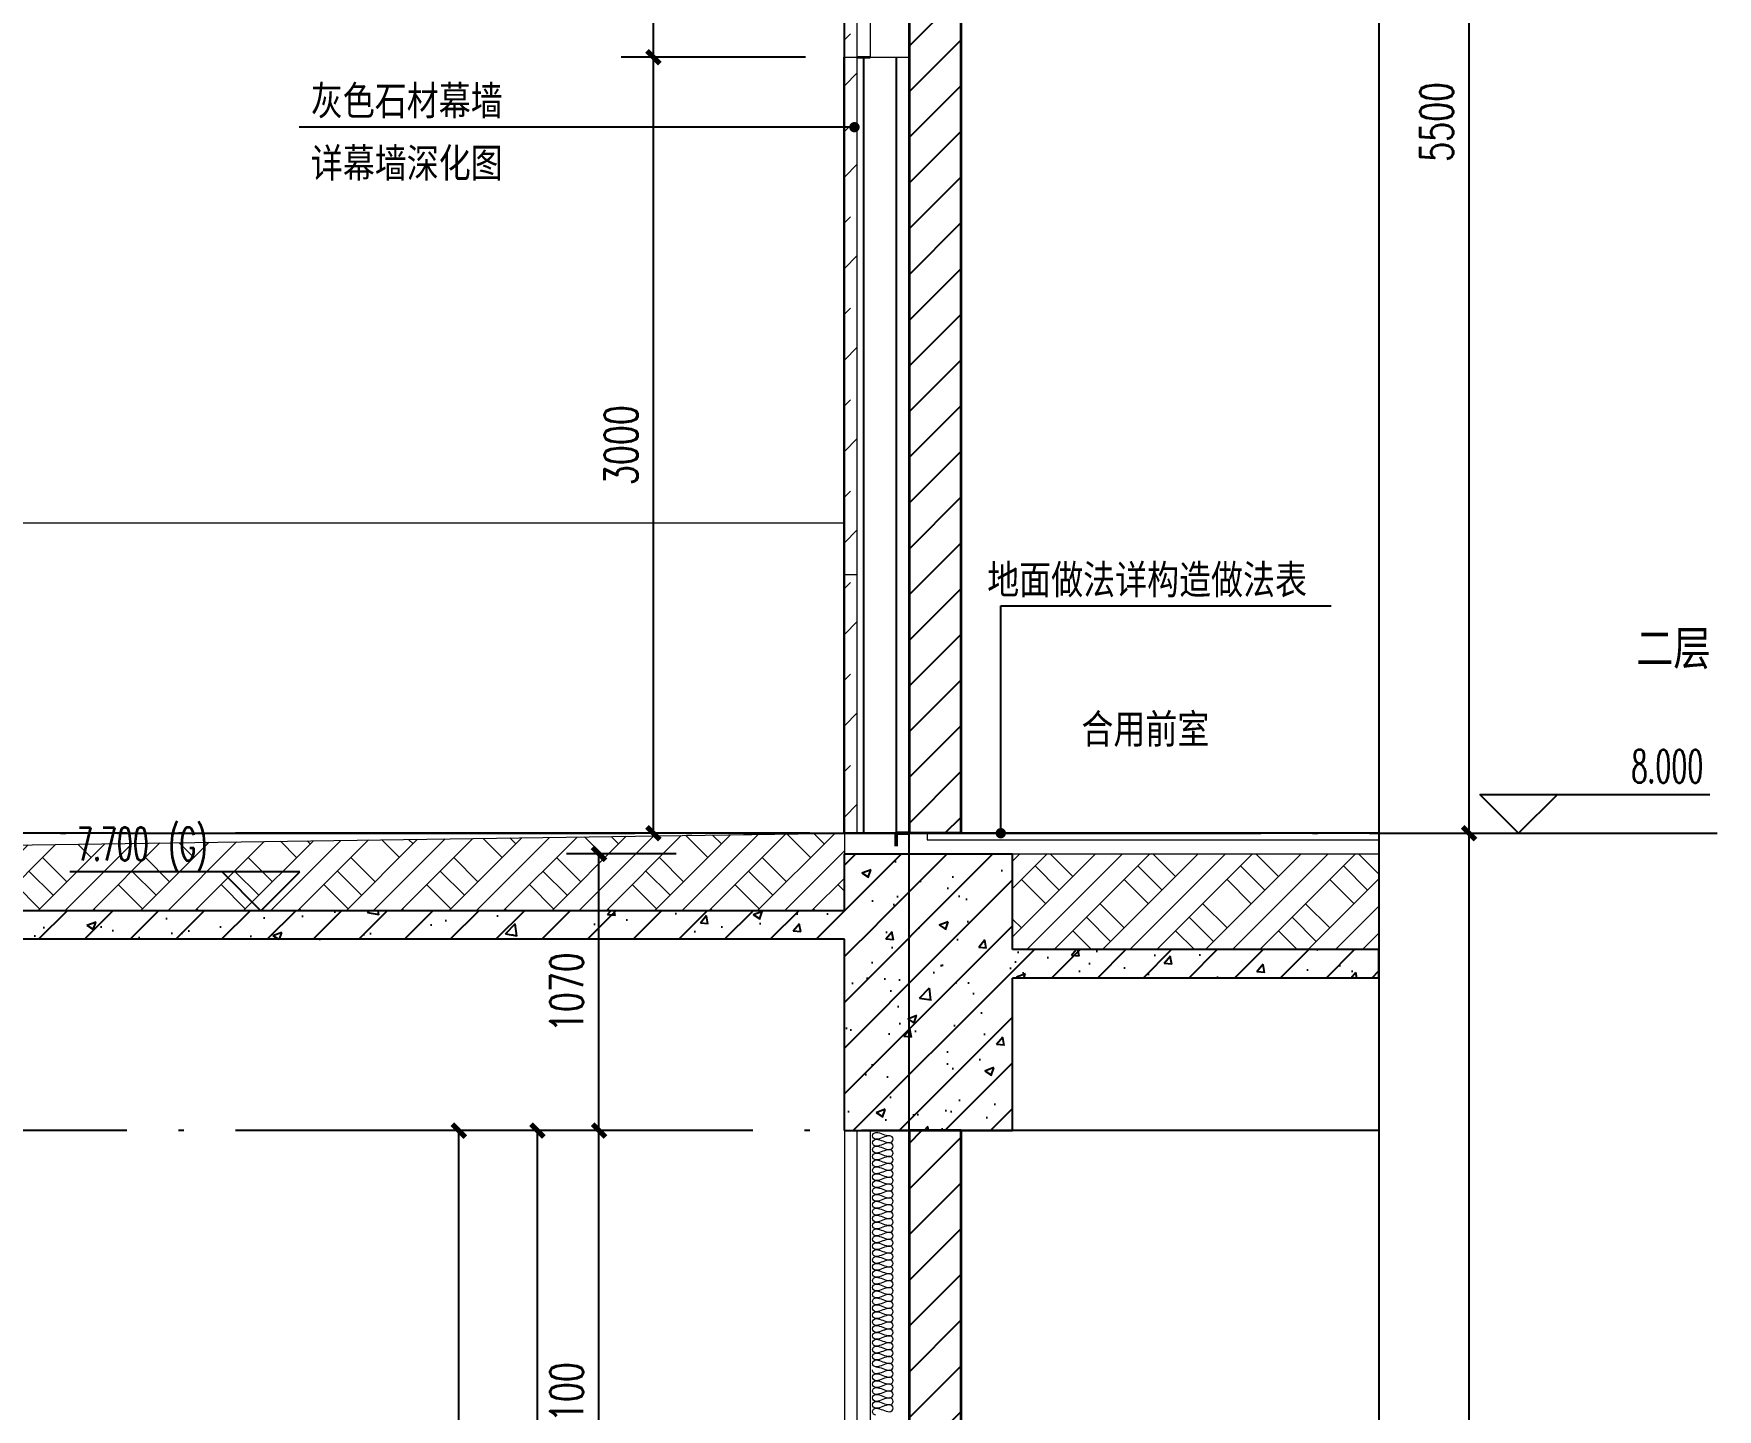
# Model space of a CAD drawing. Header units: millimetres. Extents: x 434053 to 1059003, y -2417481 to 936527.
# Drawn here: x 610168 to 616676, y -2246763 to -2241444 of the extents above; entities that cross this region are included whole.
import ezdxf

# ---------------------------------------------------------------- set-up
doc = ezdxf.new("R2010")
doc.units = ezdxf.units.MM
doc.header["$LTSCALE"] = 1000
doc.header["$MEASUREMENT"] = 0
doc.linetypes.add('DOTE', pattern=[2.42, 2, -0.2, 0.02, -0.2])
doc.layers.get('Defpoints').update_dxf_attribs({"color": 6})
for name, color, linetype in [('A-ANNO-DIMS', 3, 'Continuous'), ('A-AXIS', 16, 'DOTE'), ('A-DOOR', 2, 'Continuous'), ('A-WALL-PATT', 8, 'Continuous'), ('AXIS', 3, 'Continuous'), ('DIM_ELEV', 3, 'Continuous'), ('DIM_LEAD', 3, 'Continuous'), ('DOTE', 16, 'DOTE'), ('HZHZNEWPLOTLAYER#@$TT', 7, 'Continuous'), ('PUB_DIM', 83, 'Continuous'), ('PUB_HATCH', 8, 'Continuous'), ('PUB_TEXT', 7, 'Continuous'), ('WALL', 5, 'Continuous')]:
    doc.layers.add(name, color=color, linetype=linetype)
for name, color, linetype, lineweight in [('A-ANNO-TEXT', 7, 'Continuous', 25), ('A-DETL-0001', 4, 'Continuous', 15), ('A-DOOR-PROJ', 1, 'Continuous', 25), ('A-FLOR', 4, 'Continuous', 50), ('A-WALL', 5, 'Continuous', 35), ('A-WALL-PROJ', 3, 'Continuous', 25), ('Detail Items', 7, 'Continuous', 15)]:
    doc.layers.add(name, color=color, linetype=linetype, lineweight=lineweight)
doc.styles.add('_TCH_DIM', font='SIMPLEX.shx', dxfattribs={"width": 0.8, "height": 3, "bigfont": 'GBCBIG.shx'})
doc.styles.add('_TCH_DIM_T3', font='SIMPLEX', dxfattribs={"width": 0.705882, "bigfont": 'GBCBIG'})
doc.styles.add('TITXV', font='', dxfattribs={"width": 0.8})
doc.styles.add('宋体', font='', dxfattribs={"width": 0.8})
doc.styles.get('TITXV').set_extended_font_data('SimSun')
doc.styles.get('宋体').set_extended_font_data('SimSun')
doc.dimstyles.new('_TCH_ARCH&&50', dxfattribs={"dimtxt": 127.5, "dimasz": 50, "dimexe": 125, "dimexo": 150, "dimgap": 61.25, "dimtad": 1, "dimdec": 0, "dimzin": 0, "dimdsep": 46, "dimtxsty": '_TCH_DIM_T3', "dimblk": 'ARCHTICK', "dimcen": 0.09, "dimclrt": 7, "dimazin": 2, "dimtfac": 1, "dimtdec": 0, "dimtix": 1, "dimtmove": 2, "dimatfit": 3, "dimfxl": 1, "dimtolj": 1, "dimtzin": 0, "dimarcsym": 0})
pattern_1 = [(45, (-1713816.56, -1462982.77), (-88.3883476, 88.3883476), []), (50, (-1713816.56, -1462982.77), (358.63009, -31.376067), [37.5, -412.5]), (355, (-1713816.56, -1462982.77), (-69.375667, 376.096067), [30, -330]), (100.4514, (-1713786.68, -1462985.4), (289.25469, 344.71977), [31.870095, -350.571056]), (46.1842, (-1713816.56, -1462882.77), (533.620524, -82.75951), [56.25, -618.75]), (96.6356, (-1713772.1, -1462889.67), (467.33135, 487.05894), [47.80514, -525.8565]), (351.1842, (-1713816.56, -1462882.77), (467.33097, 487.0593), [45, -495]), (21, (-1713766.56, -1462907.77), (298.453526, -201.309445), [37.5, -412.5]), (326, (-1713766.56, -1462907.77), (121.657666, 362.57502), [30, -330]), (71.4514, (-1713741.7, -1462924.55), (420.111314, 161.26525), [31.870095, -350.571056]), (37.5, (-1713816.56, -1462982.77), (6.0799277, 166.446927), [0, -326, 0, -335, 0, -331.25]), (7.5, (-1713816.56, -1462982.77), (131.534769, 197.205856), [0, -191, 0, -318.5, 0, -126.25]), (327.5, (-1713928.06, -1462982.77), (266.911218, -11.277436), [0, -125, 0, -390, 0, -517.5]), (317.5, (-1713978.06, -1462982.77), (291.593085, 50.052491), [0, -162.5, 0, -259, 0, -367.5])]
pattern_2 = [(45, (-1713816.56, -1462893.01), (-88.388383, 88.388383), [])]

# ---------------------------------------------------------------- blocks, each defined once
blk = doc.blocks.new('M_Door-Passage-Stone-Flush - 1500mm-L2-4399165-810_PODIUM NW')
at = {"layer": 'A-DOOR'}
for p, q in [((-107780.7, 11000), (-107782.3, 11000)), ((-107782.3, 11000), (-107782.3, 8000)), ((-107705.7, 11000), (-107730.7, 11000)), ((-107705.7, 8000), (-107705.7, 11000)), ((-107782.3, 8000), (-107780.7, 8000)), ((-107730.7, 8000), (-107705.7, 8000))]:
    blk.add_line(p, q, dxfattribs=at)
blk = doc.blocks.new('ASDGDSGF')
at = {"layer": 'Detail Items'}
h = blk.add_hatch(dxfattribs=at)
h.set_pattern_fill('FP_68', color=256, style=0, pattern_type=2)
h.set_pattern_definition([(45, (16438.46, 6181.81), (-176.7767, 176.7767), []), (45, (16438.46, 6358.6), (-176.7767, 176.7767), [125, -125])])
h.paths.add_polyline_path([(11697.3, 3681.8), (11697.3, 17381.8), (11747.3, 17381.8), (11747.3, 17431.8), (11647.3, 17431.8), (11647.3, 3681.8)])
h.paths.add_polyline_path([(11647.3, 19431.8), (11747.3, 19431.8), (11747.3, 19481.8), (11697.3, 19481.8), (11697.3, 22031.8), (11647.3, 22031.8), (11647.3, 20152.4)])
at = {"layer": 'A-DETL-0001'}
for p, q in [((11647.3, 17431.8), (11647.3, 3681.8)), ((11697.3, 3681.8), (11697.3, 17381.8)), ((11747.3, 6831.8), (11747.3, 6681.8)), ((11897.3, 6681.8), (11897.3, 6831.8)), ((11647.3, 6682.2), (11697.3, 6682.2)), ((11747.3, 6681.8), (11897.3, 6681.8)), ((11897.3, 6681.8), (11897.3, 3631.8)), ((11647.3, 4682.2), (11697.3, 4682.2)), ((11647.3, 3681.8), (11697.3, 3681.8))]:
    blk.add_line(p, q, dxfattribs=at)
at = {"layer": 'A-FLOR'}
for p, q in [((11897.3, 3681.8), (11847.2, 3681.8)), ((11847.2, 3681.8), (11847.2, 3631.8))]:
    blk.add_line(p, q, dxfattribs=at)
at = {"layer": 'A-WALL'}
blk.add_line((11697.3, 6681.8), (11747.3, 6681.8), dxfattribs=at)
at = {"layer": 'A-WALL-PROJ'}
for p, q in [((11847.3, 6681.8), (11847.3, 3681.8)), ((11847.2, 3681.8), (11722.3, 3681.8))]:
    blk.add_line(p, q, dxfattribs=at)
at = {"layer": 'A-DOOR-PROJ'}
blk.add_blockref('M_Door-Passage-Stone-Flush - 1500mm-L2-4399165-810_PODIUM NW', (119428, -4318.2), dxfattribs=at)
blk = doc.blocks.new('asdfasdtr')
at = {"layer": 'A-DETL-0001'}
for p, q in [((11897.3, 13607.2), (11897.3, 13757.2)), ((11897.3, 11607.2), (11897.3, 11757.2)), ((11647.3, 10531.8), (11647.3, 3681.8)), ((11697.3, 3681.8), (11697.3, 10531.8)), ((11747.3, 10531.8), (11747.3, 9757.2)), ((11897.3, 9757.2), (11897.3, 10531.8)), ((11747.3, 9757.2), (11747.3, 9607.2)), ((11897.3, 9607.2), (11897.3, 9757.2)), ((11747.3, 9607.2), (11747.3, 8506.8)), ((11897.3, 8257.2), (11897.3, 9607.2))]:
    blk.add_line(p, q, dxfattribs=at)
for points in [[(11769.3, 10498.5), (11763, 10498.5), (11748.9, 10511.8), (11763, 10525.1), (11769.3, 10525.1)], [(11769.3, 10471.8), (11763, 10471.8), (11748.9, 10485.1), (11763, 10498.5), (11769.3, 10498.5)], [(11769.3, 10525.1), (11787.6, 10525.1), (11804.3, 10511.8), (11822.6, 10511.8)], [(11822.6, 10511.8), (11804.3, 10511.8), (11787.6, 10498.5), (11769.3, 10498.5)], [(11769.3, 10498.5), (11787.6, 10498.5), (11804.3, 10485.1), (11822.6, 10485.1)], [(11822.6, 10485.1), (11804.3, 10485.1), (11787.6, 10471.8), (11769.3, 10471.8)], [(11822.6, 10485.1), (11828.9, 10485.1), (11843, 10498.5), (11828.9, 10511.8), (11822.6, 10511.8)], [(11822.6, 10458.5), (11828.9, 10458.5), (11843, 10471.8), (11828.9, 10485.1), (11822.6, 10485.1)], [(11769.3, 10445.1), (11763, 10445.1), (11748.9, 10458.5), (11763, 10471.8), (11769.3, 10471.8)], [(11769.3, 10418.5), (11763, 10418.5), (11748.9, 10431.8), (11763, 10445.1), (11769.3, 10445.1)], [(11769.3, 10391.8), (11763, 10391.8), (11748.9, 10405.1), (11763, 10418.5), (11769.3, 10418.5)], [(11769.3, 10471.8), (11787.6, 10471.8), (11804.3, 10458.5), (11822.6, 10458.5)], [(11822.6, 10458.5), (11804.3, 10458.5), (11787.6, 10445.1), (11769.3, 10445.1)], [(11769.3, 10445.1), (11787.6, 10445.1), (11804.3, 10431.8), (11822.6, 10431.8)], [(11822.6, 10431.8), (11804.3, 10431.8), (11787.6, 10418.5), (11769.3, 10418.5)], [(11769.3, 10418.5), (11787.6, 10418.5), (11804.3, 10405.1), (11822.6, 10405.1)], [(11822.6, 10431.8), (11828.9, 10431.8), (11843, 10445.1), (11828.9, 10458.5), (11822.6, 10458.5)], [(11822.6, 10405.1), (11828.9, 10405.1), (11843, 10418.5), (11828.9, 10431.8), (11822.6, 10431.8)], [(11769.3, 10365.1), (11763, 10365.1), (11748.9, 10378.5), (11763, 10391.8), (11769.3, 10391.8)], [(11769.3, 10338.5), (11763, 10338.5), (11748.9, 10351.8), (11763, 10365.1), (11769.3, 10365.1)], [(11822.6, 10405.1), (11804.3, 10405.1), (11787.6, 10391.8), (11769.3, 10391.8)], [(11769.3, 10391.8), (11787.6, 10391.8), (11804.3, 10378.5), (11822.6, 10378.5)], [(11822.6, 10378.5), (11804.3, 10378.5), (11787.6, 10365.1), (11769.3, 10365.1)], [(11769.3, 10365.1), (11787.6, 10365.1), (11804.3, 10351.8), (11822.6, 10351.8)], [(11822.6, 10351.8), (11804.3, 10351.8), (11787.6, 10338.5), (11769.3, 10338.5)], [(11822.6, 10378.5), (11828.9, 10378.5), (11843, 10391.8), (11828.9, 10405.1), (11822.6, 10405.1)], [(11822.6, 10351.8), (11828.9, 10351.8), (11843, 10365.1), (11828.9, 10378.5), (11822.6, 10378.5)], [(11822.6, 10325.1), (11828.9, 10325.1), (11843, 10338.5), (11828.9, 10351.8), (11822.6, 10351.8)], [(11769.3, 10311.8), (11763, 10311.8), (11748.9, 10325.1), (11763, 10338.5), (11769.3, 10338.5)], [(11769.3, 10285.1), (11763, 10285.1), (11748.9, 10298.5), (11763, 10311.8), (11769.3, 10311.8)], [(11769.3, 10258.5), (11763, 10258.5), (11748.9, 10271.8), (11763, 10285.1), (11769.3, 10285.1)], [(11769.3, 10338.5), (11787.6, 10338.5), (11804.3, 10325.1), (11822.6, 10325.1)], [(11822.6, 10325.1), (11804.3, 10325.1), (11787.6, 10311.8), (11769.3, 10311.8)], [(11769.3, 10311.8), (11787.6, 10311.8), (11804.3, 10298.5), (11822.6, 10298.5)], [(11822.6, 10298.5), (11804.3, 10298.5), (11787.6, 10285.1), (11769.3, 10285.1)], [(11769.3, 10285.1), (11787.6, 10285.1), (11804.3, 10271.8), (11822.6, 10271.8)], [(11822.6, 10298.5), (11828.9, 10298.5), (11843, 10311.8), (11828.9, 10325.1), (11822.6, 10325.1)], [(11822.6, 10271.8), (11828.9, 10271.8), (11843, 10285.1), (11828.9, 10298.5), (11822.6, 10298.5)], [(11769.3, 10231.8), (11763, 10231.8), (11748.9, 10245.1), (11763, 10258.5), (11769.3, 10258.5)], [(11769.3, 10205.1), (11763, 10205.1), (11748.9, 10218.5), (11763, 10231.8), (11769.3, 10231.8)], [(11822.6, 10271.8), (11804.3, 10271.8), (11787.6, 10258.5), (11769.3, 10258.5)], [(11769.3, 10258.5), (11787.6, 10258.5), (11804.3, 10245.1), (11822.6, 10245.1)], [(11822.6, 10245.1), (11804.3, 10245.1), (11787.6, 10231.8), (11769.3, 10231.8)], [(11769.3, 10231.8), (11787.6, 10231.8), (11804.3, 10218.5), (11822.6, 10218.5)], [(11822.6, 10218.5), (11804.3, 10218.5), (11787.6, 10205.1), (11769.3, 10205.1)], [(11822.6, 10245.1), (11828.9, 10245.1), (11843, 10258.5), (11828.9, 10271.8), (11822.6, 10271.8)], [(11822.6, 10218.5), (11828.9, 10218.5), (11843, 10231.8), (11828.9, 10245.1), (11822.6, 10245.1)], [(11822.6, 10191.8), (11828.9, 10191.8), (11843, 10205.1), (11828.9, 10218.5), (11822.6, 10218.5)], [(11769.3, 10178.5), (11763, 10178.5), (11748.9, 10191.8), (11763, 10205.1), (11769.3, 10205.1)], [(11769.3, 10151.8), (11763, 10151.8), (11748.9, 10165.1), (11763, 10178.5), (11769.3, 10178.5)], [(11769.3, 10205.1), (11787.6, 10205.1), (11804.3, 10191.8), (11822.6, 10191.8)], [(11822.6, 10191.8), (11804.3, 10191.8), (11787.6, 10178.5), (11769.3, 10178.5)], [(11769.3, 10178.5), (11787.6, 10178.5), (11804.3, 10165.1), (11822.6, 10165.1)], [(11822.6, 10165.1), (11804.3, 10165.1), (11787.6, 10151.8), (11769.3, 10151.8)], [(11822.6, 10165.1), (11828.9, 10165.1), (11843, 10178.5), (11828.9, 10191.8), (11822.6, 10191.8)], [(11822.6, 10138.5), (11828.9, 10138.5), (11843, 10151.8), (11828.9, 10165.1), (11822.6, 10165.1)], [(11769.3, 10125.1), (11763, 10125.1), (11748.9, 10138.5), (11763, 10151.8), (11769.3, 10151.8)], [(11769.3, 10098.5), (11763, 10098.5), (11748.9, 10111.8), (11763, 10125.1), (11769.3, 10125.1)], [(11769.3, 10071.8), (11763, 10071.8), (11748.9, 10085.1), (11763, 10098.5), (11769.3, 10098.5)], [(11769.3, 10151.8), (11787.6, 10151.8), (11804.3, 10138.5), (11822.6, 10138.5)], [(11822.6, 10138.5), (11804.3, 10138.5), (11787.6, 10125.1), (11769.3, 10125.1)], [(11769.3, 10125.1), (11787.6, 10125.1), (11804.3, 10111.8), (11822.6, 10111.8)], [(11822.6, 10111.8), (11804.3, 10111.8), (11787.6, 10098.5), (11769.3, 10098.5)], [(11769.3, 10098.5), (11787.6, 10098.5), (11804.3, 10085.1), (11822.6, 10085.1)], [(11822.6, 10111.8), (11828.9, 10111.8), (11843, 10125.1), (11828.9, 10138.5), (11822.6, 10138.5)], [(11822.6, 10085.1), (11828.9, 10085.1), (11843, 10098.5), (11828.9, 10111.8), (11822.6, 10111.8)], [(11769.3, 10045.1), (11763, 10045.1), (11748.9, 10058.5), (11763, 10071.8), (11769.3, 10071.8)], [(11769.3, 10018.5), (11763, 10018.5), (11748.9, 10031.8), (11763, 10045.1), (11769.3, 10045.1)], [(11822.6, 10085.1), (11804.3, 10085.1), (11787.6, 10071.8), (11769.3, 10071.8)], [(11769.3, 10071.8), (11787.6, 10071.8), (11804.3, 10058.5), (11822.6, 10058.5)], [(11822.6, 10058.5), (11804.3, 10058.5), (11787.6, 10045.1), (11769.3, 10045.1)], [(11769.3, 10045.1), (11787.6, 10045.1), (11804.3, 10031.8), (11822.6, 10031.8)], [(11822.6, 10031.8), (11804.3, 10031.8), (11787.6, 10018.5), (11769.3, 10018.5)], [(11822.6, 10058.5), (11828.9, 10058.5), (11843, 10071.8), (11828.9, 10085.1), (11822.6, 10085.1)], [(11822.6, 10031.8), (11828.9, 10031.8), (11843, 10045.1), (11828.9, 10058.5), (11822.6, 10058.5)], [(11822.6, 10005.1), (11828.9, 10005.1), (11843, 10018.5), (11828.9, 10031.8), (11822.6, 10031.8)], [(11769.3, 9991.8), (11763, 9991.8), (11748.9, 10005.1), (11763, 10018.5), (11769.3, 10018.5)], [(11769.3, 9965.1), (11763, 9965.1), (11748.9, 9978.5), (11763, 9991.8), (11769.3, 9991.8)], [(11769.3, 9938.5), (11763, 9938.5), (11748.9, 9951.8), (11763, 9965.1), (11769.3, 9965.1)], [(11769.3, 10018.5), (11787.6, 10018.5), (11804.3, 10005.1), (11822.6, 10005.1)], [(11822.6, 10005.1), (11804.3, 10005.1), (11787.6, 9991.8), (11769.3, 9991.8)], [(11769.3, 9991.8), (11787.6, 9991.8), (11804.3, 9978.5), (11822.6, 9978.5)], [(11822.6, 9978.5), (11804.3, 9978.5), (11787.6, 9965.1), (11769.3, 9965.1)], [(11769.3, 9965.1), (11787.6, 9965.1), (11804.3, 9951.8), (11822.6, 9951.8)], [(11822.6, 9978.5), (11828.9, 9978.5), (11843, 9991.8), (11828.9, 10005.1), (11822.6, 10005.1)], [(11822.6, 9951.8), (11828.9, 9951.8), (11843, 9965.1), (11828.9, 9978.5), (11822.6, 9978.5)], [(11769.3, 9911.8), (11763, 9911.8), (11748.9, 9925.1), (11763, 9938.5), (11769.3, 9938.5)], [(11769.3, 9885.1), (11763, 9885.1), (11748.9, 9898.5), (11763, 9911.8), (11769.3, 9911.8)], [(11822.6, 9951.8), (11804.3, 9951.8), (11787.6, 9938.5), (11769.3, 9938.5)], [(11769.3, 9938.5), (11787.6, 9938.5), (11804.3, 9925.1), (11822.6, 9925.1)], [(11822.6, 9925.1), (11804.3, 9925.1), (11787.6, 9911.8), (11769.3, 9911.8)], [(11769.3, 9911.8), (11787.6, 9911.8), (11804.3, 9898.5), (11822.6, 9898.5)], [(11822.6, 9898.5), (11804.3, 9898.5), (11787.6, 9885.1), (11769.3, 9885.1)], [(11822.6, 9925.1), (11828.9, 9925.1), (11843, 9938.5), (11828.9, 9951.8), (11822.6, 9951.8)], [(11822.6, 9898.5), (11828.9, 9898.5), (11843, 9911.8), (11828.9, 9925.1), (11822.6, 9925.1)], [(11822.6, 9871.8), (11828.9, 9871.8), (11843, 9885.1), (11828.9, 9898.5), (11822.6, 9898.5)], [(11769.3, 9858.5), (11763, 9858.5), (11748.9, 9871.8), (11763, 9885.1), (11769.3, 9885.1)], [(11769.3, 9831.8), (11763, 9831.8), (11748.9, 9845.1), (11763, 9858.5), (11769.3, 9858.5)], [(11769.3, 9805.1), (11763, 9805.1), (11748.9, 9818.5), (11763, 9831.8), (11769.3, 9831.8)], [(11769.3, 9885.1), (11787.6, 9885.1), (11804.3, 9871.8), (11822.6, 9871.8)], [(11822.6, 9871.8), (11804.3, 9871.8), (11787.6, 9858.5), (11769.3, 9858.5)], [(11769.3, 9858.5), (11787.6, 9858.5), (11804.3, 9845.1), (11822.6, 9845.1)], [(11822.6, 9845.1), (11804.3, 9845.1), (11787.6, 9831.8), (11769.3, 9831.8)], [(11769.3, 9831.8), (11787.6, 9831.8), (11804.3, 9818.5), (11822.6, 9818.5)], [(11822.6, 9845.1), (11828.9, 9845.1), (11843, 9858.5), (11828.9, 9871.8), (11822.6, 9871.8)], [(11822.6, 9818.5), (11828.9, 9818.5), (11843, 9831.8), (11828.9, 9845.1), (11822.6, 9845.1)], [(11769.3, 9778.5), (11763, 9778.5), (11748.9, 9791.8), (11763, 9805.1), (11769.3, 9805.1)], [(11769.3, 9751.8), (11763, 9751.8), (11748.9, 9765.1), (11763, 9778.5), (11769.3, 9778.5)], [(11822.6, 9818.5), (11804.3, 9818.5), (11787.6, 9805.1), (11769.3, 9805.1)], [(11769.3, 9805.1), (11787.6, 9805.1), (11804.3, 9791.8), (11822.6, 9791.8)], [(11822.6, 9791.8), (11804.3, 9791.8), (11787.6, 9778.5), (11769.3, 9778.5)], [(11822.6, 9791.8), (11804.3, 9791.8), (11787.6, 9778.5), (11769.3, 9778.5)], [(11769.3, 9778.5), (11787.6, 9778.5), (11804.3, 9765.1), (11822.6, 9765.1)], [(11769.3, 9778.5), (11787.6, 9778.5), (11804.3, 9765.1), (11822.6, 9765.1)], [(11822.6, 9765.1), (11804.3, 9765.1), (11787.6, 9751.8), (11769.3, 9751.8)], [(11822.6, 9765.1), (11812.3, 9765.1), (11802.4, 9760.9), (11792.5, 9757.2)], [(11811.9, 9793.2), (11815.4, 9792.3), (11819, 9791.8), (11822.6, 9791.8)], [(11822.6, 9791.8), (11828.9, 9791.8), (11843, 9805.1), (11828.9, 9818.5), (11822.6, 9818.5)], [(11822.6, 9791.8), (11824.2, 9791.8), (11825.8, 9792.2), (11827.3, 9792.9)], [(11822.6, 9765.1), (11828.9, 9765.1), (11843, 9778.5), (11828.9, 9791.8), (11822.6, 9791.8)], [(11822.6, 9765.1), (11828.9, 9765.1), (11843, 9778.5), (11828.9, 9791.8), (11822.6, 9791.8)], [(11834.3, 9757.5), (11831.9, 9761.8), (11827.1, 9765.1), (11822.6, 9765.1)], [(11822.6, 9738.5), (11828.9, 9738.5), (11843, 9751.8), (11828.9, 9765.1), (11822.6, 9765.1)], [(11769.3, 9725.1), (11763, 9725.1), (11748.9, 9738.5), (11763, 9751.8), (11769.3, 9751.8)], [(11769.3, 9698.5), (11763, 9698.5), (11748.9, 9711.8), (11763, 9725.1), (11769.3, 9725.1)], [(11769.3, 9671.8), (11763, 9671.8), (11748.9, 9685.1), (11763, 9698.5), (11769.3, 9698.5)], [(11769.3, 9751.8), (11787.6, 9751.8), (11804.3, 9738.5), (11822.6, 9738.5)], [(11822.6, 9738.5), (11804.3, 9738.5), (11787.6, 9725.1), (11769.3, 9725.1)], [(11769.3, 9725.1), (11787.6, 9725.1), (11804.3, 9711.8), (11822.6, 9711.8)], [(11822.6, 9711.8), (11804.3, 9711.8), (11787.6, 9698.5), (11769.3, 9698.5)], [(11769.3, 9698.5), (11787.6, 9698.5), (11804.3, 9685.1), (11822.6, 9685.1)], [(11822.6, 9711.8), (11828.9, 9711.8), (11843, 9725.1), (11828.9, 9738.5), (11822.6, 9738.5)], [(11822.6, 9685.1), (11828.9, 9685.1), (11843, 9698.5), (11828.9, 9711.8), (11822.6, 9711.8)], [(11769.3, 9645.1), (11763, 9645.1), (11748.9, 9658.5), (11763, 9671.8), (11769.3, 9671.8)], [(11769.3, 9618.5), (11763, 9618.5), (11748.9, 9631.8), (11763, 9645.1), (11769.3, 9645.1)], [(11822.6, 9685.1), (11804.3, 9685.1), (11787.6, 9671.8), (11769.3, 9671.8)], [(11769.3, 9671.8), (11787.6, 9671.8), (11804.3, 9658.5), (11822.6, 9658.5)], [(11822.6, 9658.5), (11804.3, 9658.5), (11787.6, 9645.1), (11769.3, 9645.1)], [(11769.3, 9645.1), (11787.6, 9645.1), (11804.3, 9631.8), (11822.6, 9631.8)], [(11822.6, 9658.5), (11828.9, 9658.5), (11843, 9671.8), (11828.9, 9685.1), (11822.6, 9685.1)], [(11822.6, 9631.8), (11828.9, 9631.8), (11843, 9645.1), (11828.9, 9658.5), (11822.6, 9658.5)], [(11769.3, 9565.1), (11763, 9565.1), (11748.9, 9578.5), (11763, 9591.8), (11769.3, 9591.8)], [(11822.6, 9631.8), (11804.3, 9631.8), (11787.6, 9618.5), (11769.3, 9618.5)], [(11769.3, 9618.5), (11787.6, 9618.5), (11804.3, 9605.1), (11822.6, 9605.1)], [(11822.6, 9605.1), (11804.3, 9605.1), (11787.6, 9591.8), (11769.3, 9591.8)], [(11769.3, 9591.8), (11787.6, 9591.8), (11804.3, 9578.5), (11822.6, 9578.5)], [(11822.6, 9578.5), (11804.3, 9578.5), (11787.6, 9565.1), (11769.3, 9565.1)], [(11811.9, 9606.5), (11815.4, 9605.7), (11819, 9605.1), (11822.6, 9605.1)], [(11822.6, 9605.1), (11828.9, 9605.1), (11843, 9618.5), (11828.9, 9631.8), (11822.6, 9631.8)], [(11822.6, 9605.1), (11824.2, 9605.1), (11825.8, 9605.6), (11827.3, 9606.3)], [(11822.6, 9578.5), (11828.9, 9578.5), (11843, 9591.8), (11828.9, 9605.1), (11822.6, 9605.1)], [(11822.6, 9551.8), (11828.9, 9551.8), (11843, 9565.1), (11828.9, 9578.5), (11822.6, 9578.5)], [(11769.3, 9538.5), (11763, 9538.5), (11748.9, 9551.8), (11763, 9565.1), (11769.3, 9565.1)], [(11769.3, 9511.8), (11763, 9511.8), (11748.9, 9525.1), (11763, 9538.5), (11769.3, 9538.5)], [(11769.3, 9485.1), (11763, 9485.1), (11748.9, 9498.5), (11763, 9511.8), (11769.3, 9511.8)], [(11769.3, 9565.1), (11787.6, 9565.1), (11804.3, 9551.8), (11822.6, 9551.8)], [(11822.6, 9551.8), (11804.3, 9551.8), (11787.6, 9538.5), (11769.3, 9538.5)], [(11769.3, 9538.5), (11787.6, 9538.5), (11804.3, 9525.1), (11822.6, 9525.1)], [(11822.6, 9525.1), (11804.3, 9525.1), (11787.6, 9511.8), (11769.3, 9511.8)], [(11769.3, 9511.8), (11787.6, 9511.8), (11804.3, 9498.5), (11822.6, 9498.5)], [(11822.6, 9525.1), (11828.9, 9525.1), (11843, 9538.5), (11828.9, 9551.8), (11822.6, 9551.8)], [(11822.6, 9498.5), (11828.9, 9498.5), (11843, 9511.8), (11828.9, 9525.1), (11822.6, 9525.1)], [(11769.3, 9458.5), (11763, 9458.5), (11748.9, 9471.8), (11763, 9485.1), (11769.3, 9485.1)], [(11769.3, 9431.8), (11763, 9431.8), (11748.9, 9445.1), (11763, 9458.5), (11769.3, 9458.5)], [(11822.6, 9498.5), (11804.3, 9498.5), (11787.6, 9485.1), (11769.3, 9485.1)], [(11769.3, 9485.1), (11787.6, 9485.1), (11804.3, 9471.8), (11822.6, 9471.8)], [(11822.6, 9471.8), (11804.3, 9471.8), (11787.6, 9458.5), (11769.3, 9458.5)], [(11769.3, 9458.5), (11787.6, 9458.5), (11804.3, 9445.1), (11822.6, 9445.1)], [(11822.6, 9471.8), (11828.9, 9471.8), (11843, 9485.1), (11828.9, 9498.5), (11822.6, 9498.5)], [(11822.6, 9445.1), (11828.9, 9445.1), (11843, 9458.5), (11828.9, 9471.8), (11822.6, 9471.8)]]:
    blk.add_open_spline(points, degree=3, dxfattribs=at)
for points, knots in [([(11769.3, 9778.5), (11763, 9778.5), (11755.2, 9785.9), (11756.1, 9793.3), (11756.2, 9794.1)], [0, 0, 0, 0, 1.414214, 1.573634, 1.573634, 1.573634, 1.573634]), ([(11759.3, 9757), (11757.3, 9759.4), (11752.9, 9768.9), (11763, 9778.5), (11769.3, 9778.5)], [0.802245, 0.802245, 0.802245, 0.802245, 1.414214, 2.828427, 2.828427, 2.828427, 2.828427]), ([(11769.3, 9591.8), (11763, 9591.8), (11755.2, 9599.2), (11756.1, 9606.6), (11756.2, 9607.4)], [0, 0, 0, 0, 1.414214, 1.573634, 1.573634, 1.573634, 1.573634])]:
    blk.add_open_spline(points, degree=3, knots=knots, dxfattribs=at)
blk = doc.blocks.new('_ArchTick')
at = {"color": 0, "linetype": 'ByBlock', "const_width": 0.4}
blk.add_lwpolyline([(-0.5, -0.5), (0.5, 0.5)], dxfattribs=at)
blk = doc.blocks.new('*D884')
at = {"layer": 'A-ANNO-DIMS', "color": 0, "lineweight": -2, "transparency": 16777216}
for p, q in [((613151.8, -2240035.3), (612438.6, -2240035.3)), ((612563.6, -2241535.3), (612563.6, -2240035.3)), ((613151.8, -2241535.3), (612438.6, -2241535.3))]:
    blk.add_line(p, q, dxfattribs=at)
at = {"layer": 'Defpoints', "color": 0, "transparency": 16777216}
for p in [(612563.6, -2240035.3), (613301.8, -2240035.3), (613301.8, -2241535.3)]:
    blk.add_point(p, dxfattribs=at)
at = {"layer": 'A-ANNO-DIMS', "color": 0, "lineweight": -2, "transparency": 16777216, "xscale": 50, "yscale": 50, "zscale": 50}
for p, rotation in [((612563.6, -2240035.3), 90), ((612563.6, -2241535.3), 270)]:
    blk.add_blockref('_ArchTick', p, dxfattribs=dict(at, rotation=rotation))
at = {"layer": 'A-ANNO-DIMS', "color": 7, "transparency": 16777216, "insert": (612438.6, -2240785.3), "char_height": 127.5, "attachment_point": 5, "rotation": 90, "style": '_TCH_DIM_T3'}
blk.add_mtext('\\A1;1500', dxfattribs=at)
blk = doc.blocks.new('*D885')
at = {"layer": 'A-ANNO-DIMS', "color": 0, "lineweight": -2, "transparency": 16777216}
for p, q in [((613151.8, -2241535.3), (612438.6, -2241535.3)), ((612563.6, -2244535.7), (612563.6, -2241535.3)), ((613151.8, -2244535.7), (612438.6, -2244535.7))]:
    blk.add_line(p, q, dxfattribs=at)
at = {"layer": 'Defpoints', "color": 0, "transparency": 16777216}
for p in [(612563.6, -2241535.3), (613301.8, -2241535.3), (613301.8, -2244535.7)]:
    blk.add_point(p, dxfattribs=at)
at = {"layer": 'A-ANNO-DIMS', "color": 0, "lineweight": -2, "transparency": 16777216, "xscale": 50, "yscale": 50, "zscale": 50}
for p, rotation in [((612563.6, -2241535.3), 90), ((612563.6, -2244535.7), 270)]:
    blk.add_blockref('_ArchTick', p, dxfattribs=dict(at, rotation=rotation))
at = {"layer": 'A-ANNO-DIMS', "color": 7, "transparency": 16777216, "insert": (612438.6, -2243035.5), "char_height": 127.5, "attachment_point": 5, "rotation": 90, "style": '_TCH_DIM_T3'}
blk.add_mtext('\\A1;3000', dxfattribs=at)
blk = doc.blocks.new('*D889')
at = {"layer": 'A-ANNO-DIMS', "color": 0, "lineweight": -2, "transparency": 16777216}
for p, q in [((612501.8, -2245685.7), (611686.2, -2245685.7)), ((611811.2, -2252535.7), (611811.2, -2245685.7)), ((612501.8, -2252535.7), (611686.2, -2252535.7))]:
    blk.add_line(p, q, dxfattribs=at)
at = {"layer": 'Defpoints', "color": 0, "transparency": 16777216}
for p in [(611811.2, -2245685.7), (612651.8, -2245685.7), (612651.8, -2252535.7)]:
    blk.add_point(p, dxfattribs=at)
at = {"layer": 'A-ANNO-DIMS', "color": 0, "lineweight": -2, "transparency": 16777216, "xscale": 50, "yscale": 50, "zscale": 50}
for p, rotation in [((611811.2, -2245685.7), 90), ((611811.2, -2252535.7), 270)]:
    blk.add_blockref('_ArchTick', p, dxfattribs=dict(at, rotation=rotation))
at = {"layer": 'A-ANNO-DIMS', "color": 7, "transparency": 16777216, "insert": (611686.2, -2249110.7), "char_height": 127.5, "attachment_point": 5, "rotation": 90, "style": '_TCH_DIM_T3'}
blk.add_mtext('\\A1;6850', dxfattribs=at)
blk = doc.blocks.new('*D891')
at = {"layer": 'A-ANNO-DIMS', "color": 0, "lineweight": -2, "transparency": 16777216}
for p, q in [((612651.8, -2245685.7), (611989.9, -2245685.7)), ((612114.9, -2248685.7), (612114.9, -2245685.7)), ((612651.8, -2248685.7), (611989.9, -2248685.7))]:
    blk.add_line(p, q, dxfattribs=at)
at = {"layer": 'Defpoints', "color": 0, "transparency": 16777216}
for p in [(612114.9, -2245685.7), (612801.8, -2245685.7), (612801.8, -2248685.7)]:
    blk.add_point(p, dxfattribs=at)
at = {"layer": 'A-ANNO-DIMS', "color": 0, "lineweight": -2, "transparency": 16777216, "xscale": 50, "yscale": 50, "zscale": 50}
for p, rotation in [((612114.9, -2245685.7), 90), ((612114.9, -2248685.7), 270)]:
    blk.add_blockref('_ArchTick', p, dxfattribs=dict(at, rotation=rotation))
at = {"layer": 'A-ANNO-DIMS', "color": 7, "transparency": 16777216, "insert": (611989.9, -2247185.7), "char_height": 127.5, "attachment_point": 5, "rotation": 90, "style": '_TCH_DIM_T3'}
blk.add_mtext('\\A1;3000', dxfattribs=at)
blk = doc.blocks.new('*D895')
at = {"layer": 'A-ANNO-DIMS', "color": 0, "lineweight": -2, "transparency": 16777216}
for p, q in [((612651.8, -2245685.7), (612228.1, -2245685.7)), ((612353.1, -2247785.7), (612353.1, -2245685.7)), ((612651.8, -2247785.7), (612228.1, -2247785.7))]:
    blk.add_line(p, q, dxfattribs=at)
at = {"layer": 'Defpoints', "color": 0, "transparency": 16777216}
for p in [(612353.1, -2245685.7), (612801.8, -2245685.7), (612801.8, -2247785.7)]:
    blk.add_point(p, dxfattribs=at)
at = {"layer": 'A-ANNO-DIMS', "color": 0, "lineweight": -2, "transparency": 16777216, "xscale": 50, "yscale": 50, "zscale": 50}
for p, rotation in [((612353.1, -2245685.7), 90), ((612353.1, -2247785.7), 270)]:
    blk.add_blockref('_ArchTick', p, dxfattribs=dict(at, rotation=rotation))
at = {"layer": 'A-ANNO-DIMS', "color": 7, "transparency": 16777216, "insert": (612228.1, -2246735.7), "char_height": 127.5, "attachment_point": 5, "rotation": 90, "style": '_TCH_DIM_T3'}
blk.add_mtext('\\A1;2100', dxfattribs=at)
blk = doc.blocks.new('*D896')
at = {"layer": 'A-ANNO-DIMS', "color": 0, "lineweight": -2, "transparency": 16777216}
for p, q in [((612651.8, -2244615.7), (612228.1, -2244615.7)), ((612353.1, -2245685.7), (612353.1, -2244615.7)), ((612651.8, -2245685.7), (612228.1, -2245685.7))]:
    blk.add_line(p, q, dxfattribs=at)
at = {"layer": 'Defpoints', "color": 0, "transparency": 16777216}
for p in [(612353.1, -2244615.7), (612801.8, -2244615.7), (612801.8, -2245685.7)]:
    blk.add_point(p, dxfattribs=at)
at = {"layer": 'A-ANNO-DIMS', "color": 0, "lineweight": -2, "transparency": 16777216, "xscale": 50, "yscale": 50, "zscale": 50}
for p, rotation in [((612353.1, -2244615.7), 90), ((612353.1, -2245685.7), 270)]:
    blk.add_blockref('_ArchTick', p, dxfattribs=dict(at, rotation=rotation))
at = {"layer": 'A-ANNO-DIMS', "color": 7, "transparency": 16777216, "insert": (612228.1, -2245150.7), "char_height": 127.5, "attachment_point": 5, "rotation": 90, "style": '_TCH_DIM_T3'}
blk.add_mtext('\\A1;1070', dxfattribs=at)
blk = doc.blocks.new('*D908')
at = {"layer": 'Defpoints', "color": 0, "transparency": 16777216}
for p in [(615430.1, -2239035.7), (615716.6, -2239035.7), (615430.1, -2244535.7)]:
    blk.add_point(p, dxfattribs=at)
at = {"layer": 'PUB_DIM', "color": 0, "lineweight": -2, "transparency": 16777216}
for p, q in [((615580.1, -2239035.7), (615841.6, -2239035.7)), ((615716.6, -2244535.7), (615716.6, -2239035.7)), ((615580.1, -2244535.7), (615841.6, -2244535.7))]:
    blk.add_line(p, q, dxfattribs=at)
at = {"layer": 'PUB_DIM', "color": 0, "lineweight": -2, "transparency": 16777216, "xscale": 50, "yscale": 50, "zscale": 50}
for p, rotation in [((615716.6, -2239035.7), 90), ((615716.6, -2244535.7), 270)]:
    blk.add_blockref('_ArchTick', p, dxfattribs=dict(at, rotation=rotation))
at = {"layer": 'PUB_DIM', "color": 7, "transparency": 16777216, "insert": (615591.6, -2241785.7), "char_height": 127.5, "attachment_point": 5, "rotation": 90, "style": '_TCH_DIM_T3'}
blk.add_mtext('\\A1;5500', dxfattribs=at)
blk = doc.blocks.new('*D909')
at = {"layer": 'Defpoints', "color": 0, "transparency": 16777216}
for p in [(615430.1, -2244535.7), (615716.6, -2244535.7), (615430.1, -2252535.7)]:
    blk.add_point(p, dxfattribs=at)
at = {"layer": 'PUB_DIM', "color": 0, "lineweight": -2, "transparency": 16777216}
for p, q in [((615580.1, -2244535.7), (615841.6, -2244535.7)), ((615716.6, -2252535.7), (615716.6, -2244535.7)), ((615580.1, -2252535.7), (615841.6, -2252535.7))]:
    blk.add_line(p, q, dxfattribs=at)
at = {"layer": 'PUB_DIM', "color": 0, "lineweight": -2, "transparency": 16777216, "xscale": 50, "yscale": 50, "zscale": 50}
for p, rotation in [((615716.6, -2244535.7), 90), ((615716.6, -2252535.7), 270)]:
    blk.add_blockref('_ArchTick', p, dxfattribs=dict(at, rotation=rotation))
at = {"layer": 'PUB_DIM', "color": 7, "transparency": 16777216, "insert": (615591.6, -2248535.7), "char_height": 127.5, "attachment_point": 5, "rotation": 90, "style": '_TCH_DIM_T3'}
blk.add_mtext('\\A1;8000', dxfattribs=at)

msp = doc.modelspace()

# ---------------------------------------------------------------- hatches: boundary and pattern name
at = {"layer": 'A-DETL-0001'}
h = msp.add_hatch(dxfattribs=at)
h.set_pattern_fill('夯实土壤', color=8, scale=50)
h.set_pattern_definition([(45, (-1702841.2, -1474082.77), (-198.697006, 198.697006), []), (45, (-1702736.2, -1474082.77), (-198.697006, 198.697006), []), (45, (-1702631.2, -1474082.77), (-198.697006, 198.697006), []), (135, (-1702841.2, -1474082.77), (-198.697006, -198.697006), [132.5, -148.5]), (135, (-1702788.7, -1474030.27), (-198.697006, -198.697006), [132.5, -148.5]), (135, (-1702736.2, -1473977.77), (-198.697006, -198.697006), [132.5, -148.5])])
h.paths.add_polyline_path([(613301.8, -2244535.7), (613301.8, -2244835.7), (609301.8, -2244835.7), (609301.8, -2244785.7), (609801.8, -2244785.7), (609801.8, -2244585.7)])
h = msp.add_hatch(dxfattribs=at)
h.set_pattern_fill('夯实土壤', color=8, scale=50)
h.set_pattern_definition([(45, (-1692991.2, -1474062.77), (-198.697006, 198.697006), []), (45, (-1692886.2, -1474062.77), (-198.697006, 198.697006), []), (45, (-1692781.2, -1474062.77), (-198.697006, 198.697006), []), (135, (-1692991.2, -1474062.77), (-198.697006, -198.697006), [132.5, -148.5]), (135, (-1692938.7, -1474010.27), (-198.697006, -198.697006), [132.5, -148.5]), (135, (-1692886.2, -1473957.77), (-198.697006, -198.697006), [132.5, -148.5])])
h.paths.add_polyline_path([(615367.9, -2244615.7), (615367.9, -2244985.7), (613951.8, -2244985.7), (613951.8, -2244615.7)])
at = {"layer": 'A-WALL-PATT'}
h = msp.add_hatch(dxfattribs=at)
h.set_pattern_fill('普通砖', color=256, scale=50, style=0)
h.set_pattern_definition(pattern_2)
h.paths.add_polyline_path([(613551.8, -2239885.7), (613551.8, -2244535.7), (613751.8, -2244535.7), (613751.8, -2239885.7)])
h = msp.add_hatch(dxfattribs=at)
h.set_pattern_fill('普通砖', color=256, scale=50, style=0)
h.set_pattern_definition(pattern_2)
h.paths.add_polyline_path([(613551.8, -2245685.7), (613551.8, -2252535.7), (613751.8, -2252535.7), (613751.8, -2245685.7)])
at = {"layer": 'PUB_HATCH'}
h = msp.add_hatch(dxfattribs=at)
h.set_pattern_fill('钢筋混凝土', color=256, scale=50, style=0)
h.set_pattern_definition(pattern_1)
h.paths.add_polyline_path([(613518.5, -2244872.3), (613951.8, -2244835.7), (613951.8, -2244615.7), (613301.8, -2244615.7), (613301.8, -2244835.7)])
h = msp.add_hatch(dxfattribs=at)
h.set_pattern_fill('钢筋混凝土', color=256, scale=50, style=0)
h.set_pattern_definition(pattern_1)
h.paths.add_polyline_path([(613518.5, -2244872.3), (613301.8, -2244835.7), (609301.8, -2244835.7), (609301.8, -2244872.3), (609501.8, -2244945.7), (613301.8, -2244945.7)])
h = msp.add_hatch(dxfattribs=at)
h.set_pattern_fill('钢筋混凝土', color=256, scale=50, style=0)
h.set_pattern_definition(pattern_1)
h.paths.add_polyline_path([(613735.2, -2245022.3), (613951.8, -2244985.7), (613951.8, -2244835.7), (613518.5, -2244872.3), (613301.8, -2244945.7), (613301.8, -2244985.7)])
h = msp.add_hatch(dxfattribs=at)
h.set_pattern_fill('钢筋混凝土', color=256, scale=50, style=0)
h.set_pattern_definition(pattern_1)
h.paths.add_polyline_path([(613951.8, -2245685.7), (613951.8, -2245095.7), (613735.2, -2245022.3), (613301.8, -2244985.7), (613301.8, -2245685.7)])
h = msp.add_hatch(dxfattribs=at)
h.set_pattern_fill('钢筋混凝土', color=256, scale=50, style=0)
h.set_pattern_definition(pattern_1)
h.paths.add_polyline_path([(615367.9, -2244985.7), (613951.8, -2244985.7), (613735.2, -2245022.3), (613951.8, -2245095.7), (615367.9, -2245095.7)])

# ---------------------------------------------------------------- linework, layer by layer
at = {"layer": 'A-AXIS'}
msp.add_line((605651.8, -2244535.7), (616676.3, -2244535.7), dxfattribs=at)
at = {"layer": 'A-DETL-0001', "color": 2}
msp.add_line((609246.8, -2243335.7), (613301.8, -2243335.7), dxfattribs=at)
msp.add_lwpolyline([(613301.8, -2244535.7), (613301.8, -2244835.7), (609301.8, -2244835.7), (609301.8, -2244785.7), (609801.8, -2244785.7), (609801.8, -2244585.7)], close=True, dxfattribs=at)
msp.add_lwpolyline([(615367.9, -2244535.7), (613621.8, -2244535.7), (613621.8, -2244560.7), (615367.9, -2244560.7)], dxfattribs=at)
at = {"layer": 'A-DETL-0001', "color": 8}
msp.add_lwpolyline([(615367.9, -2244615.7), (615367.9, -2244985.7), (613951.8, -2244985.7), (613951.8, -2244615.7)], close=True, dxfattribs=at)
at = {"layer": 'A-WALL'}
for p, q in [((613551.8, -2239885.7), (613551.8, -2244535.7)), ((613751.8, -2239885.7), (613751.8, -2244535.7)), ((613751.8, -2244535.7), (613551.8, -2244535.7)), ((613551.8, -2245685.7), (613551.8, -2252535.7)), ((613751.8, -2245685.7), (613551.8, -2245685.7)), ((613751.8, -2245685.7), (613751.8, -2252535.7))]:
    msp.add_line(p, q, dxfattribs=at)
at = {"layer": 'AXIS'}
msp.add_lwpolyline([(605651.8, -2226035.7), (615367.9, -2226035.7), (615367.9, -2253351.7), (605651.8, -2253351.7)], close=True, dxfattribs=at)
at = {"layer": 'DIM_ELEV'}
for p, q in [((615907.9, -2244535.7), (615757.9, -2244385.7)), ((615757.9, -2244385.7), (616647.4, -2244385.7)), ((615907.9, -2244535.7), (616057.9, -2244385.7)), ((615557.9, -2244535.7), (616057.9, -2244535.7)), ((611196.4, -2244685.7), (610306.9, -2244685.7)), ((611046.4, -2244835.7), (610896.4, -2244685.7)), ((611046.4, -2244835.7), (611196.4, -2244685.7)), ((611396.4, -2244835.7), (610896.4, -2244835.7))]:
    msp.add_line(p, q, dxfattribs=at)
at = {"layer": 'DIM_LEAD'}
for p, q in [((612019.3, -2241806), (611194.3, -2241806)), ((613340.6, -2241806), (612019.3, -2241806)), ((613906.3, -2244535.7), (613906.3, -2243656.6)), ((613906.3, -2243656.6), (615183.9, -2243656.6))]:
    msp.add_line(p, q, dxfattribs=at)
at = {"layer": 'DIM_LEAD', "const_width": 20}
for points in [[(613350.6, -2241806, 1), (613330.6, -2241806, 1)], [(613906.3, -2244545.7, 1), (613906.3, -2244525.7, 1)]]:
    msp.add_lwpolyline(points, format="xyb", close=True, dxfattribs=at)
at = {"layer": 'DOTE'}
for p, q in [((613551.8, -2253351.7), (613551.8, -2226035.7)), ((615367.9, -2244535.7), (605712.9, -2244535.7)), ((615367.9, -2245685.7), (605712.9, -2245685.7))]:
    msp.add_line(p, q, dxfattribs=at)
at = {"layer": 'HZHZNEWPLOTLAYER#@$TT'}
msp.add_lwpolyline([(613551.8, -2231385.7), (613551.8, -2244535.7), (613301.8, -2244535.7), (613301.8, -2231385.7)], dxfattribs=at)
at = {"layer": 'WALL'}
for p, q in [((613301.8, -2244835.7), (613301.8, -2244615.7)), ((613301.8, -2244615.7), (613951.8, -2244615.7)), ((613951.8, -2244835.7), (613951.8, -2244615.7)), ((613301.8, -2244835.7), (609301.8, -2244835.7)), ((613951.8, -2244985.7), (613951.8, -2244835.7)), ((613301.8, -2244945.7), (609501.8, -2244945.7)), ((613301.8, -2244985.7), (613301.8, -2244945.7)), ((613301.8, -2245685.7), (613301.8, -2244985.7)), ((615367.9, -2244985.7), (613951.8, -2244985.7)), ((615367.9, -2245095.7), (615367.9, -2244985.7)), ((615367.9, -2245095.7), (613951.8, -2245095.7)), ((613951.8, -2245685.7), (613951.8, -2245095.7)), ((613301.8, -2245685.7), (613951.8, -2245685.7))]:
    msp.add_line(p, q, dxfattribs=at)

# ---------------------------------------------------------------- block references
for name, p in [('ASDGDSGF', (601654.5, -2248217.5)), ('asdfasdtr', (601654.5, -2256217.5))]:
    msp.add_blockref(name, p)

# ---------------------------------------------------------------- texts
at = {"layer": 'A-ANNO-TEXT', "style": 'TITXV', "width": 0.8}
msp.add_text('合用前室', height=113.29, dxfattribs=at).set_placement((614218, -2244189.2))
at = {"layer": 'PUB_TEXT'}
for s, height, style, width, p in [('灰色石材幕墙', 113.29, '宋体', 0.8, (611239.3, -2241759.8)), ('详幕墙深化图', 113.29, '宋体', 0.8, (611239.3, -2242001)), ('地面做法详构造做法表', 113.29, '宋体', 0.8, (613853.8, -2243611.6)), ('二层', 132.17, '宋体', 0.8, (616362.1, -2243885.7)), ('8.000', 127.5, '_TCH_DIM', 0.564706, (616344.4, -2244340.7)), ('7.700', 127.5, '_TCH_DIM', 0.564706, (610335.1, -2244640.7)), ('(G)', 127.5, '_TCH_DIM', 0.564706, (610688.1, -2244640.7))]:
    msp.add_text(s, height=height, dxfattribs=dict(at, style=style, width=width)).set_placement(p)

# ---------------------------------------------------------------- dimensions: what is measured, and where the dimension line sits
at = {"layer": 'A-ANNO-DIMS'}
for p1, p2, distance, picture, middle in [((613301.8, -2241535.3), (613301.8, -2240035.3), 738.2, '*D884', (612438.6, -2240785.3)), ((613301.8, -2244535.7), (613301.8, -2241535.3), 738.2, '*D885', (612438.6, -2243035.5)), ((612801.8, -2245685.7), (612801.8, -2244615.7), 448.7, '*D896', (612228.1, -2245150.7)), ((612651.8, -2252535.7), (612651.8, -2245685.7), 840.6, '*D889', (611686.2, -2249110.7)), ((612801.8, -2248685.7), (612801.8, -2245685.7), 687, '*D891', (611989.9, -2247185.7)), ((612801.8, -2247785.7), (612801.8, -2245685.7), 448.7, '*D895', (612228.1, -2246735.7))]:
    dim = msp.add_aligned_dim(p1=p1, p2=p2, distance=distance, dimstyle='_TCH_ARCH&&50', dxfattribs=at)
    dim.commit()
    dim.dimension.update_dxf_attribs({"geometry": picture, "text_midpoint": middle})
at = {"layer": 'PUB_DIM'}
for p1, p2, picture, middle in [((615430.1, -2244535.7), (615430.1, -2239035.7), '*D908', (615591.6, -2241785.7)), ((615430.1, -2252535.7), (615430.1, -2244535.7), '*D909', (615591.6, -2248535.7))]:
    dim = msp.add_aligned_dim(p1=p1, p2=p2, distance=-286.5, dimstyle='_TCH_ARCH&&50', dxfattribs=at)
    dim.commit()
    dim.dimension.update_dxf_attribs({"geometry": picture, "text_midpoint": middle})

doc.saveas('drawing.dxf')
